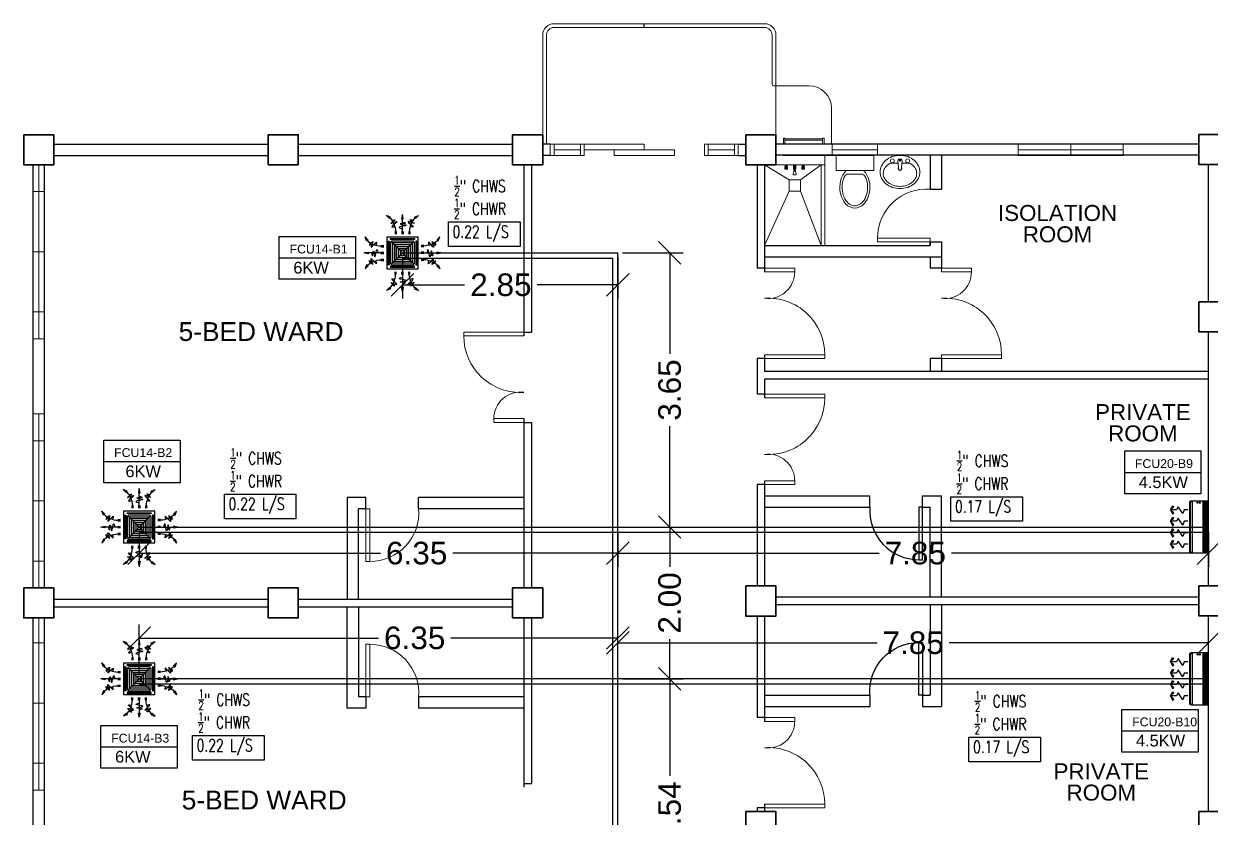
# Model space of a CAD drawing. Header units: millimetres. Extents: x 5 to 430, y 3 to 339.
# Drawn here: x 242.53 to 258.31, y 212.62 to 223.17 of the extents above; entities that cross this region are included whole.
import ezdxf

# ---------------------------------------------------------------- set-up
doc = ezdxf.new("R2010")
doc.units = ezdxf.units.MM
doc.header["$MEASUREMENT"] = 0
for name, color, linetype in [('AIR', 7, 'Continuous'), ('fcu line', 7, 'Continuous'), ('fcu return', 7, 'Continuous'), ('label', 7, 'Continuous'), ('Legends', 7, 'Continuous'), ('pipe label', 7, 'Continuous')]:
    doc.layers.add(name, color=color, linetype=linetype)
doc.styles.add('Arch-Dim', font='simplex.shx', dxfattribs={"width": 0.75})
doc.styles.get("Standard").update_dxf_attribs({"font": 'arial.ttf'})
doc.styles.add('SWISSLT175', font='swissl.ttf', dxfattribs={"height": 0.175})
doc.dimstyles.new('Copy of dimension', dxfattribs={"dimtxt": 0.3, "dimasz": 0.3, "dimexe": 0.18, "dimexo": 0.0625, "dimgap": 0.09, "dimtad": 0, "dimzin": 0, "dimdsep": 46, "dimtxsty": 'Standard', "dimblk": 'OBLIQUE', "dimcen": 0.09, "dimclrd": 256, "dimclre": 256, "dimclrt": 256, "dimadec": 0, "dimazin": 0, "dimtfac": 1, "dimtofl": 0, "dimtmove": 0, "dimatfit": 3, "dimldrblk": 'OBLIQUE', "dimfxl": 1, "dimtolj": 1, "dimtzin": 0, "dimarcsym": 0})

# ---------------------------------------------------------------- blocks, each defined once
blk = doc.blocks.new('dr 700')
at = {"color": 8, "ltscale": 0.03}
blk.add_lwpolyline([(0, 0), (0.05, 0), (0.05, 0.7), (0, 0.7)], close=True, dxfattribs=at)
blk.add_arc((0.05, 0.048), 0.652, 355.7578, 90, dxfattribs=at)
blk = doc.blocks.new('FCU-13000P (CASSETTE SPLIT)')
at = {"layer": 'AIR', "ltscale": 3}
for p, q in [((0, 0.523), (0, 1)), ((-0.193, 0.558), (-0.193, 0.487)), ((-0.162, 0.558), (-0.162, 0.487)), ((-0.016, 0.558), (-0.016, 0.487)), ((0.016, 0.558), (0.016, 0.487)), ((0.162, 0.558), (0.162, 0.487)), ((0.193, 0.558), (0.193, 0.487)), ((-0.523, 0), (-1, 0)), ((-0.558, 0.193), (-0.487, 0.193)), ((-0.558, 0.162), (-0.487, 0.162)), ((-0.558, 0.016), (-0.487, 0.016)), ((0.558, 0.193), (0.487, 0.193)), ((0.558, 0.162), (0.487, 0.162)), ((0.558, 0.016), (0.487, 0.016)), ((0.523, 0), (1, 0)), ((-0.558, -0.016), (-0.487, -0.016)), ((-0.558, -0.162), (-0.487, -0.162)), ((-0.558, -0.193), (-0.487, -0.193)), ((0.558, -0.016), (0.487, -0.016)), ((0.558, -0.162), (0.487, -0.162)), ((0.558, -0.193), (0.487, -0.193)), ((-0.193, -0.558), (-0.193, -0.487)), ((-0.162, -0.558), (-0.162, -0.487)), ((-0.016, -0.558), (-0.016, -0.487)), ((0, -0.523), (0, -1)), ((0.016, -0.558), (0.016, -0.487)), ((0.162, -0.558), (0.162, -0.487)), ((0.193, -0.558), (0.193, -0.487))]:
    blk.add_line(p, q, dxfattribs=at)
at = {"layer": 'AIR'}
for p, q in [((0.295, -0.295), (-0.295, 0.295)), ((0.295, 0.295), (-0.295, -0.295))]:
    blk.add_line(p, q, dxfattribs=at)
at = {"layer": 'AIR', "ltscale": 3}
for points in [[(-0.335, 0.895), (-0.311, 0.932), (-0.416, 0.973)], [(-0.022, 0.89), (0.022, 0.89), (0, 1)], [(0.335, 0.895), (0.311, 0.932), (0.416, 0.973)], [(-0.895, 0.335), (-0.932, 0.311), (-0.973, 0.416)], [(0.895, 0.335), (0.932, 0.311), (0.973, 0.416)], [(-0.89, 0.022), (-0.89, -0.022), (-1, 0)], [(0.89, 0.022), (0.89, -0.022), (1, 0)], [(-0.895, -0.335), (-0.932, -0.311), (-0.973, -0.416)], [(0.895, -0.335), (0.932, -0.311), (0.973, -0.416)], [(-0.335, -0.895), (-0.311, -0.932), (-0.416, -0.973)], [(-0.022, -0.89), (0.022, -0.89), (0, -1)], [(0.335, -0.895), (0.311, -0.932), (0.416, -0.973)]]:
    blk.add_lwpolyline(points, close=True, dxfattribs=at)
at = {"layer": 'AIR'}
for points in [[(-0.323, 0.914, -0.171809), (-0.178, 0.558), (-0.178, 0.522)], [(0.323, 0.914, 0.171809), (0.178, 0.558), (0.178, 0.522)], [(-0.914, 0.323, 0.171809), (-0.558, 0.178), (-0.522, 0.178)], [(0.914, 0.323, -0.171809), (0.558, 0.178), (0.522, 0.178)], [(-0.914, -0.323, -0.171809), (-0.558, -0.178), (-0.522, -0.178)], [(0.914, -0.323, 0.171809), (0.558, -0.178), (0.522, -0.178)], [(-0.323, -0.914, 0.171809), (-0.178, -0.558), (-0.178, -0.522)], [(0.323, -0.914, -0.171809), (0.178, -0.558), (0.178, -0.522)]]:
    blk.add_lwpolyline(points, format="xyb", dxfattribs=at)
for points in [[(-0.41, -0.41), (0.41, -0.41), (0.41, 0.41), (-0.41, 0.41)], [(-0.373, 0.31), (-0.348, 0.31), (-0.348, -0.31), (-0.373, -0.31)], [(-0.31, 0.372), (0.31, 0.372), (0.31, 0.348), (-0.31, 0.348)], [(0.372, 0.31), (0.348, 0.31), (0.348, -0.31), (0.372, -0.31)], [(-0.26, -0.26), (0.26, -0.26), (0.26, 0.26), (-0.26, 0.26)], [(-0.21, -0.21), (0.21, -0.21), (0.21, 0.21), (-0.21, 0.21)], [(-0.16, -0.16), (0.16, -0.16), (0.16, 0.16), (-0.16, 0.16)], [(-0.11, -0.11), (0.11, -0.11), (0.11, 0.11), (-0.11, 0.11)], [(-0.06, -0.06), (0.06, -0.06), (0.06, 0.06), (-0.06, 0.06)], [(-0.31, -0.373), (0.31, -0.373), (0.31, -0.348), (-0.31, -0.348)]]:
    blk.add_lwpolyline(points, close=True, dxfattribs=at)
blk.add_lwpolyline([(-0.26, -0.31), (0.26, -0.31, 0.414214), (0.31, -0.26), (0.31, 0.26, 0.414214), (0.26, 0.31), (-0.26, 0.31, 0.414214), (-0.31, 0.26), (-0.31, -0.26, 0.414214)], format="xyb", close=True, dxfattribs=at)
at = {"layer": 'AIR', "ltscale": 3}
for points in [[(-0.268, 0.84), (-0.231, 0.852), (-0.134, 0.882), (-0.422, 0.704), (0.005, 0.903), (-0.358, 0.645), (-0.239, 0.678), (-0.199, 0.69)], [(0.268, 0.84), (0.231, 0.852), (0.134, 0.882), (0.422, 0.704), (-0.005, 0.903), (0.358, 0.645), (0.239, 0.678), (0.199, 0.69)], [(-0.84, 0.268), (-0.852, 0.231), (-0.882, 0.134), (-0.704, 0.422), (-0.903, -0.005), (-0.645, 0.358), (-0.678, 0.239), (-0.69, 0.199)], [(0.84, 0.268), (0.852, 0.231), (0.882, 0.134), (0.704, 0.422), (0.903, -0.005), (0.645, 0.358), (0.678, 0.239), (0.69, 0.199)], [(-0.84, -0.268), (-0.852, -0.231), (-0.882, -0.134), (-0.704, -0.422), (-0.903, 0.005), (-0.645, -0.358), (-0.678, -0.239), (-0.69, -0.199)], [(0.84, -0.268), (0.852, -0.231), (0.882, -0.134), (0.704, -0.422), (0.903, 0.005), (0.645, -0.358), (0.678, -0.239), (0.69, -0.199)], [(-0.268, -0.84), (-0.231, -0.852), (-0.134, -0.882), (-0.422, -0.704), (0.005, -0.903), (-0.358, -0.645), (-0.239, -0.678), (-0.199, -0.69)], [(0.268, -0.84), (0.231, -0.852), (0.134, -0.882), (0.422, -0.704), (-0.005, -0.903), (0.358, -0.645), (0.239, -0.678), (0.199, -0.69)]]:
    blk.add_open_spline(points, degree=3, knots=[0.0032834, 0.0032834, 0.0032834, 0.0032834, 0.0712567, 0.1924075, 0.3347111, 0.5062145, 0.5813292, 0.5813292, 0.5813292, 0.5813292], dxfattribs=at)
for points in [[(0, 0.8), (0.077, 0.776), (-0.058, 0.755), (0.098, 0.718), (-0.087, 0.663), (0, 0.631)], [(-0.8, 0), (-0.776, -0.077), (-0.755, 0.058), (-0.718, -0.098), (-0.663, 0.087), (-0.631, 0)], [(0.8, 0), (0.776, -0.077), (0.755, 0.058), (0.718, -0.098), (0.663, 0.087), (0.631, 0)], [(0, -0.8), (0.077, -0.776), (-0.058, -0.755), (0.098, -0.718), (-0.087, -0.663), (0, -0.631)]]:
    blk.add_spline(points, degree=3, dxfattribs=at)
for points in [[(-0.416, 0.973), (-0.335, 0.895), (-0.311, 0.932)], [(0, 1), (-0.022, 0.89), (0.022, 0.89)], [(0.416, 0.973), (0.335, 0.895), (0.311, 0.932)], [(-0.973, 0.416), (-0.895, 0.335), (-0.932, 0.311)], [(0.973, 0.416), (0.895, 0.335), (0.932, 0.311)], [(-1, 0), (-0.89, 0.022), (-0.89, -0.022)], [(1, 0), (0.89, 0.022), (0.89, -0.022)], [(-0.973, -0.416), (-0.895, -0.335), (-0.932, -0.311)], [(0.973, -0.416), (0.895, -0.335), (0.932, -0.311)], [(-0.416, -0.973), (-0.335, -0.895), (-0.311, -0.932)], [(0, -1), (-0.022, -0.89), (0.022, -0.89)], [(0.416, -0.973), (0.335, -0.895), (0.311, -0.932)]]:
    blk.add_solid(points, dxfattribs=at)
blk = doc.blocks.new('CARRIER-S30-32 (FCD)')
at = {"layer": 'AIR'}
for p, q in [((0.825, -0.05), (-0.825, -0.05)), ((0.825, -0.075), (-0.825, -0.075)), ((0.825, -0.1), (-0.825, -0.1)), ((0.825, -0.125), (-0.825, -0.125)), ((0.825, -0.15), (-0.825, -0.15)), ((-0.6, -0.025), (-0.6, -0.175)), ((-0.4, -0.025), (-0.4, -0.175)), ((-0.2, -0.025), (-0.2, -0.175)), ((0, -0.025), (0, -0.175)), ((0.2, -0.025), (0.2, -0.175)), ((0.4, -0.025), (0.4, -0.175)), ((0.6, -0.025), (0.6, -0.175))]:
    blk.add_line(p, q, dxfattribs=at)
for points in [[(-0.8, -0.62), (0.8, -0.62, 0.414214), (0.85, -0.57), (0.85, 0), (-0.85, 0), (-0.85, -0.57, 0.414214)], [(-0.8, -0.595), (0.8, -0.595, 0.414214), (0.825, -0.57), (0.825, -0.525), (-0.825, -0.525), (-0.825, -0.57, 0.414214)]]:
    blk.add_lwpolyline(points, format="xyb", close=True, dxfattribs=at)
for points in [[(-0.825, -0.025), (0.825, -0.025), (0.825, -0.175), (-0.825, -0.175)], [(-0.664, -1.134), (-0.562, -1.239), (-0.697, -1.177)], [(-0.461, -1.134), (-0.562, -1.239), (-0.428, -1.177)], [(-0.289, -1.134), (-0.188, -1.239), (-0.322, -1.177)], [(-0.086, -1.134), (-0.188, -1.239), (-0.053, -1.177)], [(0.086, -1.134), (0.187, -1.239), (0.053, -1.177)], [(0.289, -1.134), (0.187, -1.239), (0.322, -1.177)], [(0.461, -1.134), (0.562, -1.239), (0.428, -1.177)], [(0.664, -1.134), (0.562, -1.239), (0.697, -1.177)]]:
    blk.add_lwpolyline(points, close=True, dxfattribs=at)
for points in [[(-0.562, -0.678), (-0.562, -0.794), (-0.44, -0.843), (-0.667, -0.996), (-0.562, -1.044), (-0.562, -1.239)], [(-0.188, -0.678), (-0.188, -0.794), (-0.065, -0.843), (-0.292, -0.996), (-0.188, -1.044), (-0.188, -1.239)], [(0.187, -0.678), (0.187, -0.794), (0.31, -0.843), (0.083, -0.996), (0.187, -1.044), (0.187, -1.239)], [(0.562, -0.678), (0.562, -0.794), (0.685, -0.843), (0.458, -0.996), (0.562, -1.044), (0.562, -1.239)]]:
    blk.add_lwpolyline(points, dxfattribs=at)
for centre in [(-0.8, -0.285), (-0.8, -0.36)]:
    blk.add_circle(centre, 0.0187, dxfattribs=at)
blk = doc.blocks.new('_Oblique')
at = {"color": 0, "linetype": 'ByBlock', "lineweight": -2}
blk.add_line((-0.5, -0.5), (0.5, 0.5), dxfattribs=at)
blk = doc.blocks.new('*D422')
at = {"layer": 'Defpoints', "color": 0, "transparency": 16777216}
for p in [(250.431, 214.459), (251.119, 214.459), (250.431, 210.919)]:
    blk.add_point(p, dxfattribs=at)
at = {"layer": 'Legends', "lineweight": -2, "transparency": 16777216}
for p, q in [((250.493, 214.459), (251.299, 214.459)), ((251.119, 214.459), (251.119, 213.168)), ((251.119, 210.919), (251.119, 212.21)), ((250.493, 210.919), (251.299, 210.919))]:
    blk.add_line(p, q, dxfattribs=at)
at = {"layer": 'Legends', "lineweight": -2, "transparency": 16777216, "xscale": 0.3, "yscale": 0.3, "zscale": 0.3}
for p, rotation in [((251.119, 214.459), 90), ((251.119, 210.919), 270)]:
    blk.add_blockref('_Oblique', p, dxfattribs=dict(at, rotation=rotation))
at = {"layer": 'Legends', "transparency": 16777216, "insert": (251.119, 212.689), "char_height": 0.3, "attachment_point": 5, "rotation": 90}
blk.add_mtext('\\A1;3.54', dxfattribs=at)
blk = doc.blocks.new('*D423')
at = {"layer": 'Defpoints', "color": 0, "transparency": 16777216}
for p in [(244.066, 215.002), (244.066, 214.459), (250.431, 214.459)]:
    blk.add_point(p, dxfattribs=at)
at = {"layer": 'Legends', "lineweight": -2, "transparency": 16777216}
for p, q in [((244.066, 214.522), (244.066, 215.182)), ((250.431, 214.522), (250.431, 215.182)), ((244.066, 215.002), (247.247, 215.002)), ((250.431, 215.002), (248.211, 215.002))]:
    blk.add_line(p, q, dxfattribs=at)
at = {"layer": 'Legends', "lineweight": -2, "transparency": 16777216, "xscale": 0.3, "yscale": 0.3, "zscale": 0.3, "rotation": 180}
blk.add_blockref('_Oblique', (244.066, 215.002), dxfattribs=at)
at = {"layer": 'Legends', "lineweight": -2, "transparency": 16777216, "xscale": 0.3, "yscale": 0.3, "zscale": 0.3}
blk.add_blockref('_Oblique', (250.431, 215.002), dxfattribs=at)
at = {"layer": 'Legends', "transparency": 16777216, "insert": (247.729, 215.002), "char_height": 0.3, "attachment_point": 5}
blk.add_mtext('\\A1;6.35', dxfattribs=at)
blk = doc.blocks.new('*D424')
at = {"layer": 'Defpoints', "color": 0, "transparency": 16777216}
for p in [(250.431, 216.477), (251.119, 216.477), (250.431, 214.459)]:
    blk.add_point(p, dxfattribs=at)
at = {"layer": 'Legends', "lineweight": -2, "transparency": 16777216}
for p, q in [((250.493, 216.477), (251.299, 216.477)), ((251.119, 216.477), (251.119, 215.95)), ((251.119, 214.459), (251.119, 214.986)), ((250.493, 214.459), (251.299, 214.459))]:
    blk.add_line(p, q, dxfattribs=at)
at = {"layer": 'Legends', "lineweight": -2, "transparency": 16777216, "xscale": 0.3, "yscale": 0.3, "zscale": 0.3}
for p, rotation in [((251.119, 216.477), 90), ((251.119, 214.459), 270)]:
    blk.add_blockref('_Oblique', p, dxfattribs=dict(at, rotation=rotation))
at = {"layer": 'Legends', "transparency": 16777216, "insert": (251.119, 215.468), "char_height": 0.3, "attachment_point": 5, "rotation": 90}
blk.add_mtext('\\A1;2.00', dxfattribs=at)
blk = doc.blocks.new('*D425')
at = {"layer": 'Defpoints', "color": 0, "transparency": 16777216}
for p in [(250.431, 220.121), (251.119, 220.121), (250.431, 216.477)]:
    blk.add_point(p, dxfattribs=at)
at = {"layer": 'Legends', "lineweight": -2, "transparency": 16777216}
for p, q in [((250.493, 220.121), (251.299, 220.121)), ((251.119, 220.121), (251.119, 218.78)), ((251.119, 216.477), (251.119, 217.818)), ((250.493, 216.477), (251.299, 216.477))]:
    blk.add_line(p, q, dxfattribs=at)
at = {"layer": 'Legends', "lineweight": -2, "transparency": 16777216, "xscale": 0.3, "yscale": 0.3, "zscale": 0.3}
for p, rotation in [((251.119, 220.121), 90), ((251.119, 216.477), 270)]:
    blk.add_blockref('_Oblique', p, dxfattribs=dict(at, rotation=rotation))
at = {"layer": 'Legends', "transparency": 16777216, "insert": (251.119, 218.299), "char_height": 0.3, "attachment_point": 5, "rotation": 90}
blk.add_mtext('\\A1;3.65', dxfattribs=at)
blk = doc.blocks.new('*D426')
at = {"layer": 'Defpoints', "color": 0, "transparency": 16777216}
for p in [(250.431, 216.477), (258.281, 216.477), (258.281, 216.129)]:
    blk.add_point(p, dxfattribs=at)
at = {"layer": 'Legends', "lineweight": -2, "transparency": 16777216}
for p, q in [((250.431, 216.414), (250.431, 215.949)), ((258.281, 216.414), (258.281, 215.949)), ((250.431, 216.129), (253.905, 216.129)), ((258.281, 216.129), (254.864, 216.129))]:
    blk.add_line(p, q, dxfattribs=at)
at = {"layer": 'Legends', "lineweight": -2, "transparency": 16777216, "xscale": 0.3, "yscale": 0.3, "zscale": 0.3, "rotation": 180}
blk.add_blockref('_Oblique', (250.431, 216.129), dxfattribs=at)
at = {"layer": 'Legends', "lineweight": -2, "transparency": 16777216, "xscale": 0.3, "yscale": 0.3, "zscale": 0.3}
blk.add_blockref('_Oblique', (258.281, 216.129), dxfattribs=at)
at = {"layer": 'Legends', "transparency": 16777216, "insert": (254.384, 216.129), "char_height": 0.3, "attachment_point": 5}
blk.add_mtext('\\A1;7.85', dxfattribs=at)
blk = doc.blocks.new('*D353')
at = {"layer": 'Defpoints', "color": 0, "transparency": 16777216}
for p in [(244.066, 216.477), (250.431, 216.477), (244.066, 216.129)]:
    blk.add_point(p, dxfattribs=at)
at = {"layer": 'Legends', "lineweight": -2, "transparency": 16777216}
for p, q in [((244.066, 216.414), (244.066, 215.949)), ((250.431, 216.414), (250.431, 215.949)), ((244.066, 216.129), (247.273, 216.129)), ((250.431, 216.129), (248.236, 216.129))]:
    blk.add_line(p, q, dxfattribs=at)
at = {"layer": 'Legends', "lineweight": -2, "transparency": 16777216, "xscale": 0.3, "yscale": 0.3, "zscale": 0.3, "rotation": 180}
blk.add_blockref('_Oblique', (244.066, 216.129), dxfattribs=at)
at = {"layer": 'Legends', "lineweight": -2, "transparency": 16777216, "xscale": 0.3, "yscale": 0.3, "zscale": 0.3}
blk.add_blockref('_Oblique', (250.431, 216.129), dxfattribs=at)
at = {"layer": 'Legends', "transparency": 16777216, "insert": (247.755, 216.129), "char_height": 0.3, "attachment_point": 5}
blk.add_mtext('\\A1;6.35', dxfattribs=at)
blk = doc.blocks.new('*D354')
at = {"layer": 'Defpoints', "color": 0, "transparency": 16777216}
for p in [(247.566, 220.121), (250.431, 220.121), (247.566, 219.696)]:
    blk.add_point(p, dxfattribs=at)
at = {"layer": 'Legends', "lineweight": -2, "transparency": 16777216}
for p, q in [((247.566, 220.059), (247.566, 219.516)), ((250.431, 220.059), (250.431, 219.516)), ((247.566, 219.696), (248.391, 219.696)), ((250.431, 219.696), (249.358, 219.696))]:
    blk.add_line(p, q, dxfattribs=at)
at = {"layer": 'Legends', "lineweight": -2, "transparency": 16777216, "xscale": 0.3, "yscale": 0.3, "zscale": 0.3, "rotation": 180}
blk.add_blockref('_Oblique', (247.566, 219.696), dxfattribs=at)
at = {"layer": 'Legends', "lineweight": -2, "transparency": 16777216, "xscale": 0.3, "yscale": 0.3, "zscale": 0.3}
blk.add_blockref('_Oblique', (250.431, 219.696), dxfattribs=at)
at = {"layer": 'Legends', "transparency": 16777216, "insert": (248.875, 219.696), "char_height": 0.3, "attachment_point": 5}
blk.add_mtext('\\A1;2.85', dxfattribs=at)
blk = doc.blocks.new('*D427')
at = {"layer": 'Defpoints', "color": 0, "transparency": 16777216}
for p in [(258.281, 214.937), (250.431, 214.459), (258.281, 214.459)]:
    blk.add_point(p, dxfattribs=at)
at = {"layer": 'fcu line', "lineweight": -2, "transparency": 16777216}
for p, q in [((250.431, 214.522), (250.431, 215.117)), ((258.281, 214.522), (258.281, 215.117)), ((250.431, 214.937), (253.876, 214.937)), ((258.281, 214.937), (254.835, 214.937))]:
    blk.add_line(p, q, dxfattribs=at)
at = {"layer": 'fcu line', "lineweight": -2, "transparency": 16777216, "xscale": 0.3, "yscale": 0.3, "zscale": 0.3, "rotation": 180}
blk.add_blockref('_Oblique', (250.431, 214.937), dxfattribs=at)
at = {"layer": 'fcu line', "lineweight": -2, "transparency": 16777216, "xscale": 0.3, "yscale": 0.3, "zscale": 0.3}
blk.add_blockref('_Oblique', (258.281, 214.937), dxfattribs=at)
at = {"layer": 'fcu line', "transparency": 16777216, "insert": (254.356, 214.937), "char_height": 0.3, "attachment_point": 5}
blk.add_mtext('\\A1;7.85', dxfattribs=at)

msp = doc.modelspace()

# ---------------------------------------------------------------- linework, layer by layer
at = {"color": 8, "lineweight": 9}
for p, q in [((252.971, 222.343), (252.501, 222.343)), ((253.271, 221.568), (253.271, 222.043)), ((252.651, 221.648), (252.631, 221.648)), ((252.631, 221.648), (252.631, 221.568)), ((252.651, 221.568), (252.651, 221.648)), ((253.151, 221.568), (253.151, 221.648)), ((253.151, 221.648), (253.171, 221.648)), ((253.171, 221.648), (253.171, 221.568)), ((252.531, 221.568), (253.331, 221.568)), ((252.901, 221.638), (252.651, 221.638)), ((252.901, 221.618), (252.651, 221.618)), ((252.901, 221.638), (253.151, 221.638)), ((252.901, 221.618), (253.151, 221.618)), ((253.281, 221.418), (253.281, 221.568)), ((253.881, 221.568), (253.281, 221.568)), ((253.881, 221.493), (253.281, 221.493)), ((253.881, 221.418), (253.881, 221.568)), ((255.75, 221.568), (255.75, 221.418)), ((257.15, 221.493), (255.75, 221.493)), ((256.45, 221.568), (256.45, 221.418)), ((257.15, 221.418), (257.15, 221.568)), ((252.625, 221.418), (253.225, 221.418)), ((253.225, 221.418), (253.825, 221.418)), ((253.331, 221.418), (253.331, 221.218)), ((253.831, 221.418), (253.331, 221.418)), ((253.831, 221.218), (253.831, 221.418)), ((254.166, 221.22), (254.153, 221.342)), ((254.195, 221.22), (254.209, 221.342)), ((242.656, 218.98), (242.656, 221.293)), ((242.731, 221.293), (242.731, 218.98)), ((252.531, 221.293), (253.181, 221.293)), ((252.65, 221.293), (252.684, 221.293)), ((252.65, 221.292), (252.65, 221.293)), ((252.65, 221.292), (252.684, 221.292)), ((252.65, 221.292), (252.654, 221.285)), ((252.651, 221.26), (252.653, 221.264)), ((252.651, 221.238), (252.651, 221.26)), ((252.651, 221.238), (252.684, 221.238)), ((252.654, 221.236), (252.651, 221.238)), ((252.653, 221.271), (252.654, 221.274)), ((252.653, 221.271), (252.681, 221.271)), ((252.653, 221.265), (252.653, 221.271)), ((252.654, 221.285), (252.681, 221.285)), ((252.654, 221.274), (252.681, 221.274)), ((252.654, 221.26), (252.661, 221.26)), ((252.654, 221.246), (252.654, 221.259)), ((252.654, 221.236), (252.68, 221.236)), ((252.654, 221.234), (252.654, 221.236)), ((252.654, 221.234), (252.68, 221.234)), ((252.656, 221.285), (252.656, 221.274)), ((252.661, 221.246), (252.661, 221.259)), ((252.681, 221.26), (252.673, 221.26)), ((252.673, 221.246), (252.673, 221.259)), ((252.679, 221.285), (252.679, 221.274)), ((252.68, 221.246), (252.68, 221.259)), ((252.68, 221.236), (252.684, 221.238)), ((252.68, 221.234), (252.68, 221.236)), ((252.684, 221.292), (252.681, 221.285)), ((252.681, 221.271), (252.681, 221.274)), ((252.681, 221.265), (252.681, 221.271)), ((252.684, 221.26), (252.682, 221.264)), ((252.684, 221.292), (252.684, 221.293)), ((252.684, 221.238), (252.684, 221.26)), ((252.764, 221.287), (252.752, 221.293)), ((252.752, 221.293), (252.81, 221.293)), ((252.769, 221.208), (252.76, 221.166)), ((252.798, 221.287), (252.764, 221.287)), ((252.764, 221.278), (252.764, 221.287)), ((252.764, 221.287), (252.798, 221.287)), ((252.798, 221.278), (252.764, 221.278)), ((252.764, 221.26), (252.766, 221.264)), ((252.764, 221.238), (252.764, 221.26)), ((252.764, 221.238), (252.773, 221.238)), ((252.768, 221.236), (252.764, 221.238)), ((252.767, 221.271), (252.768, 221.274)), ((252.767, 221.271), (252.773, 221.271)), ((252.767, 221.265), (252.767, 221.271)), ((252.768, 221.274), (252.773, 221.274)), ((252.768, 221.26), (252.773, 221.26)), ((252.768, 221.246), (252.768, 221.259)), ((252.768, 221.236), (252.773, 221.236)), ((252.768, 221.234), (252.768, 221.236)), ((252.768, 221.234), (252.773, 221.234)), ((252.769, 221.215), (252.769, 221.208)), ((252.793, 221.215), (252.769, 221.215)), ((252.769, 221.208), (252.793, 221.208)), ((252.769, 221.208), (252.793, 221.208)), ((252.77, 221.278), (252.77, 221.274)), ((252.773, 221.215), (252.773, 221.278)), ((252.773, 221.278), (252.789, 221.278)), ((252.789, 221.278), (252.789, 221.215)), ((252.789, 221.274), (252.794, 221.274)), ((252.789, 221.271), (252.795, 221.271)), ((252.794, 221.26), (252.789, 221.26)), ((252.789, 221.238), (252.798, 221.238)), ((252.789, 221.236), (252.794, 221.236)), ((252.789, 221.234), (252.794, 221.234)), ((252.792, 221.278), (252.792, 221.274)), ((252.793, 221.208), (252.793, 221.215)), ((252.793, 221.208), (252.802, 221.166)), ((252.795, 221.271), (252.794, 221.274)), ((252.794, 221.246), (252.794, 221.259)), ((252.794, 221.236), (252.798, 221.238)), ((252.794, 221.234), (252.794, 221.236)), ((252.795, 221.265), (252.795, 221.271)), ((252.798, 221.26), (252.795, 221.264)), ((252.81, 221.293), (252.798, 221.287)), ((252.798, 221.287), (252.798, 221.278)), ((252.798, 221.238), (252.798, 221.26)), ((252.878, 221.292), (252.878, 221.293)), ((252.878, 221.293), (252.912, 221.293)), ((252.878, 221.292), (252.881, 221.285)), ((252.878, 221.292), (252.912, 221.292)), ((252.878, 221.26), (252.88, 221.264)), ((252.878, 221.238), (252.878, 221.26)), ((252.882, 221.236), (252.878, 221.238)), ((252.878, 221.238), (252.911, 221.238)), ((252.881, 221.285), (252.908, 221.285)), ((252.881, 221.274), (252.908, 221.274)), ((252.881, 221.271), (252.881, 221.274)), ((252.881, 221.265), (252.881, 221.271)), ((252.881, 221.271), (252.909, 221.271)), ((252.881, 221.26), (252.889, 221.26)), ((252.881, 221.246), (252.881, 221.259)), ((252.882, 221.234), (252.882, 221.236)), ((252.882, 221.236), (252.908, 221.236)), ((252.882, 221.234), (252.908, 221.234)), ((252.883, 221.285), (252.883, 221.274)), ((252.889, 221.246), (252.889, 221.259)), ((252.908, 221.26), (252.9, 221.26)), ((252.901, 221.246), (252.901, 221.259)), ((252.906, 221.285), (252.906, 221.274)), ((252.912, 221.292), (252.908, 221.285)), ((252.909, 221.271), (252.908, 221.274)), ((252.908, 221.246), (252.908, 221.259)), ((252.908, 221.236), (252.911, 221.238)), ((252.908, 221.234), (252.908, 221.236)), ((252.909, 221.265), (252.909, 221.271)), ((252.911, 221.26), (252.909, 221.264)), ((252.911, 221.238), (252.911, 221.26)), ((252.912, 221.292), (252.912, 221.293)), ((253.331, 221.218), (253.831, 221.218)), ((253.49, 221.168), (253.671, 221.168)), ((254.157, 221.316), (254.054, 221.316)), ((252.8, 221.161), (252.762, 221.161)), ((242.656, 220.137), (242.656, 220.937)), ((242.656, 220.937), (242.806, 220.937)), ((242.806, 220.937), (242.806, 219.337)), ((242.656, 220.137), (242.806, 220.137)), ((242.806, 219.337), (242.656, 219.337)), ((242.656, 218.48), (242.656, 218.98)), ((242.656, 218.98), (242.806, 218.98)), ((258.281, 218.544), (258.281, 219.071)), ((242.656, 218.48), (242.656, 217.98)), ((242.656, 217.98), (242.806, 217.98)), ((242.656, 215.668), (242.656, 217.98)), ((242.731, 217.98), (242.731, 215.668)), ((242.656, 216.824), (242.656, 217.624)), ((242.656, 217.624), (242.806, 217.624)), ((242.806, 217.624), (242.806, 216.024)), ((242.656, 216.824), (242.806, 216.824)), ((242.806, 216.024), (242.656, 216.024)), ((242.656, 215.668), (242.806, 215.668)), ((246.981, 215.518), (248.931, 215.518)), ((247.731, 215.518), (248.231, 215.518)), ((253.831, 215.543), (253.331, 215.543)), ((246.981, 215.418), (248.931, 215.418)), ((247.731, 215.418), (248.231, 215.418)), ((253.831, 215.443), (253.331, 215.443)), ((242.656, 212.98), (242.656, 215.268)), ((242.731, 215.268), (242.731, 212.98)), ((242.656, 214.137), (242.656, 214.937)), ((242.656, 214.937), (242.806, 214.937)), ((242.806, 214.937), (242.806, 213.337)), ((242.656, 214.137), (242.806, 214.137)), ((242.806, 213.337), (242.656, 213.337)), ((242.656, 212.98), (242.806, 212.98)), ((258.281, 212.844), (258.281, 212.696))]:
    msp.add_line(p, q, dxfattribs=at)
at = {"color": 8, "lineweight": 25}
for p, q in [((242.931, 221.568), (245.781, 221.568)), ((246.181, 221.568), (249.031, 221.568)), ((249.531, 221.568), (249.431, 221.568)), ((252.031, 221.568), (252.131, 221.568)), ((258.156, 221.569), (252.531, 221.568)), ((242.931, 221.418), (245.781, 221.418)), ((246.181, 221.418), (249.031, 221.418)), ((249.531, 221.418), (249.431, 221.418)), ((252.031, 221.418), (252.131, 221.418)), ((258.156, 221.419), (252.531, 221.419)), ((242.656, 215.668), (242.656, 221.293)), ((242.806, 215.668), (242.806, 221.293)), ((249.181, 221.293), (249.181, 219.018)), ((249.281, 221.293), (249.281, 219.068)), ((252.281, 221.293), (252.281, 219.918)), ((252.381, 221.293), (252.381, 219.868)), ((258.281, 219.471), (258.281, 221.295)), ((252.381, 219.918), (252.281, 219.918)), ((249.181, 219.068), (249.281, 219.068)), ((258.281, 215.696), (258.281, 219.071)), ((252.281, 218.718), (252.281, 218.494)), ((252.381, 218.718), (252.281, 218.718)), ((252.381, 218.768), (252.381, 218.544)), ((252.281, 218.494), (252.281, 218.243)), ((258.281, 218.544), (252.381, 218.544)), ((258.281, 218.444), (252.381, 218.444)), ((252.381, 218.444), (252.381, 218.193)), ((258.281, 215.696), (258.281, 218.444)), ((252.381, 218.243), (252.281, 218.243)), ((249.181, 217.918), (249.181, 215.668)), ((249.181, 217.868), (249.281, 217.868)), ((249.281, 217.868), (249.281, 215.668)), ((252.381, 217.093), (252.381, 215.694)), ((252.281, 217.043), (252.281, 215.694)), ((252.381, 217.043), (252.281, 217.043)), ((246.831, 216.868), (246.831, 215.518)), ((242.931, 215.518), (245.781, 215.518)), ((246.181, 215.518), (249.031, 215.518)), ((258.156, 215.544), (252.531, 215.544)), ((242.931, 215.418), (245.781, 215.418)), ((246.181, 215.418), (249.031, 215.418)), ((246.831, 214.068), (246.831, 215.418)), ((258.156, 215.444), (252.531, 215.444)), ((242.656, 209.668), (242.656, 215.268)), ((242.806, 209.668), (242.806, 215.268)), ((249.181, 215.268), (249.181, 213.018)), ((249.281, 215.268), (249.281, 213.068)), ((252.281, 215.294), (252.281, 213.943)), ((252.381, 215.294), (252.381, 213.893)), ((258.281, 212.696), (258.281, 215.296)), ((258.281, 212.844), (258.281, 215.296)), ((247.781, 214.218), (247.781, 214.068)), ((252.381, 213.943), (252.281, 213.943)), ((249.181, 213.068), (249.281, 213.068)), ((252.281, 212.743), (252.281, 212.694)), ((252.381, 212.743), (252.281, 212.743)), ((252.381, 212.793), (252.381, 212.694))]:
    msp.add_line(p, q, dxfattribs=at)
at = {"color": 8, "lineweight": 13}
for p, q in [((249.931, 221.568), (249.581, 221.568)), ((249.581, 221.493), (249.931, 221.493)), ((251.631, 221.568), (251.981, 221.568)), ((251.981, 221.493), (251.631, 221.493)), ((249.931, 221.418), (249.581, 221.418)), ((251.631, 221.418), (251.981, 221.418))]:
    msp.add_line(p, q, dxfattribs=at)
at = {"color": 8, "lineweight": 25, "ltscale": 0.3}
for p, q in [((254.581, 221.418), (254.581, 220.968)), ((254.731, 221.418), (254.731, 220.968)), ((254.581, 220.268), (254.581, 220.218)), ((254.731, 220.268), (254.731, 220.068)), ((252.381, 220.218), (254.581, 220.218)), ((252.381, 220.068), (254.731, 220.068)), ((247.081, 216.868), (246.831, 216.868)), ((247.081, 216.718), (247.081, 216.868)), ((249.181, 216.868), (247.781, 216.868)), ((247.781, 216.718), (247.781, 216.868)), ((252.381, 216.893), (253.781, 216.893)), ((253.781, 216.743), (253.781, 216.893)), ((254.481, 216.893), (254.731, 216.893)), ((254.481, 216.743), (254.481, 216.893)), ((254.731, 215.543), (254.731, 216.893)), ((247.081, 216.718), (246.981, 216.718)), ((246.981, 215.518), (246.981, 216.718)), ((249.181, 216.718), (247.781, 216.718)), ((252.381, 216.743), (253.781, 216.743)), ((254.481, 216.743), (254.581, 216.743)), ((254.581, 215.543), (254.581, 216.743)), ((246.981, 215.418), (246.981, 214.218)), ((254.581, 215.443), (254.581, 214.243)), ((254.731, 215.443), (254.731, 214.093)), ((252.381, 214.243), (253.781, 214.243)), ((253.781, 214.243), (253.781, 214.093)), ((254.481, 214.243), (254.581, 214.243)), ((254.481, 214.243), (254.481, 214.093)), ((247.081, 214.068), (246.831, 214.068)), ((247.081, 214.218), (246.981, 214.218)), ((247.081, 214.218), (247.081, 214.068)), ((249.181, 214.218), (247.781, 214.218)), ((249.181, 214.068), (247.781, 214.068)), ((252.381, 214.093), (253.781, 214.093)), ((254.481, 214.093), (254.731, 214.093))]:
    msp.add_line(p, q, dxfattribs=at)
at = {"color": 8, "lineweight": 9, "ltscale": 0.3}
for p, q in [((252.706, 221.093), (252.381, 221.293)), ((252.856, 221.093), (253.131, 221.293)), ((252.706, 220.943), (252.381, 220.218)), ((252.856, 220.943), (253.131, 220.218))]:
    msp.add_line(p, q, dxfattribs=at)
at = {"color": 8, "linetype": 'Continuous', "lineweight": 25}
for p, q in [((254.581, 220.968), (254.731, 220.968)), ((254.581, 220.218), (254.581, 220.268)), ((254.581, 220.268), (254.731, 220.268)), ((254.581, 220.068), (254.581, 219.918)), ((254.731, 220.068), (254.731, 219.918)), ((254.731, 219.918), (254.581, 219.918)), ((254.581, 218.718), (254.581, 218.543)), ((254.731, 218.718), (254.581, 218.718)), ((254.731, 218.718), (254.731, 218.543))]:
    msp.add_line(p, q, dxfattribs=at)
at = {"color": 8, "lineweight": 9, "transparency": 33554687}
for points in [[(249.431, 221.568), (249.431, 223.018, -0.414214), (249.581, 223.168), (252.381, 223.168, -0.414214), (252.531, 223.018), (252.531, 221.693), (252.531, 222.343)], [(249.481, 221.568), (249.481, 223.018, -0.414214), (249.581, 223.118), (252.381, 223.118, -0.414214), (252.481, 223.018), (252.481, 222.363)]]:
    msp.add_lwpolyline(points, format="xyb", dxfattribs=at)
at = {"color": 8, "lineweight": 35}
for points in [[(242.531, 221.693), (242.931, 221.693), (242.931, 221.293), (242.531, 221.293)], [(245.781, 221.693), (246.181, 221.693), (246.181, 221.293), (245.781, 221.293)], [(249.031, 221.693), (249.431, 221.693), (249.431, 221.293), (249.031, 221.293)], [(252.131, 221.693), (252.531, 221.693), (252.531, 221.293), (252.131, 221.293)], [(258.156, 221.695), (258.556, 221.695), (258.556, 221.295), (258.156, 221.295)], [(258.156, 219.471), (258.556, 219.471), (258.556, 219.071), (258.156, 219.071)], [(242.531, 215.668), (242.931, 215.668), (242.931, 215.268), (242.531, 215.268)], [(245.781, 215.668), (246.181, 215.668), (246.181, 215.268), (245.781, 215.268)], [(249.031, 215.668), (249.431, 215.668), (249.431, 215.268), (249.031, 215.268)], [(252.131, 215.694), (252.531, 215.694), (252.531, 215.294), (252.131, 215.294)], [(258.156, 215.696), (258.556, 215.696), (258.556, 215.296), (258.156, 215.296)], [(252.131, 212.694), (252.531, 212.694), (252.531, 212.294), (252.131, 212.294)], [(258.156, 212.696), (258.556, 212.696), (258.556, 212.296), (258.156, 212.296)]]:
    msp.add_lwpolyline(points, close=True, dxfattribs=at)
at = {"color": 8, "lineweight": 13}
for points in [[(249.581, 221.568), (249.581, 221.418), (249.531, 221.418), (249.531, 221.568)], [(249.981, 221.568), (249.981, 221.418), (249.931, 221.418), (249.931, 221.568)], [(249.981, 221.568), (250.781, 221.568), (250.781, 221.493), (249.981, 221.493)], [(250.381, 221.493), (251.181, 221.493), (251.181, 221.418), (250.381, 221.418)], [(251.581, 221.568), (251.581, 221.418), (251.631, 221.418), (251.631, 221.568)], [(251.981, 221.568), (251.981, 221.418), (252.031, 221.418), (252.031, 221.568)]]:
    msp.add_lwpolyline(points, close=True, dxfattribs=at)
at = {"color": 8, "lineweight": 9}
for points in [[(253.281, 221.568), (253.881, 221.568), (253.881, 221.419), (253.281, 221.419)], [(255.75, 221.568), (257.15, 221.568), (257.15, 221.418), (255.75, 221.418)], [(242.656, 221.293), (242.806, 221.293), (242.806, 218.98), (242.656, 218.98)], [(242.656, 217.98), (242.806, 217.98), (242.806, 215.668), (242.656, 215.668)], [(242.656, 215.268), (242.806, 215.268), (242.806, 212.98), (242.656, 212.98)]]:
    msp.add_lwpolyline(points, close=True, dxfattribs=at)
at = {"color": 8, "lineweight": 9, "ltscale": 0.3}
msp.add_lwpolyline([(253.131, 221.293), (253.131, 220.218), (253.181, 220.218), (253.181, 221.418), (253.181, 221.418)], dxfattribs=at)
at = {"color": 8, "lineweight": 9}
msp.add_lwpolyline([(253.916, 221.197, 0.11576), (253.935, 221.114, 0.104047), (253.994, 221.041, 0.090875), (254.077, 220.993, 0.083344), (254.181, 220.976, 0.083344), (254.284, 220.993, 0.090875), (254.368, 221.041, 0.104047), (254.427, 221.114, 0.11576), (254.446, 221.197, 0.11576), (254.427, 221.279, 0.104047), (254.368, 221.353, 0.090875), (254.284, 221.401, 0.083344), (254.181, 221.418, 0.083344), (254.077, 221.401, 0.090875), (253.994, 221.353, 0.104047), (253.935, 221.279, 0.11576)], format="xyb", close=True, dxfattribs=at)
msp.add_lwpolyline([(253.958, 221.176, 0.124838), (253.974, 221.113, 0.105788), (254.024, 221.056, 0.086697), (254.093, 221.019, 0.076776), (254.181, 221.006, 0.076776), (254.269, 221.019, 0.086697), (254.338, 221.056, 0.105788), (254.388, 221.113, 0.124838), (254.403, 221.176, 0.124838), (254.388, 221.239, 0.105788), (254.338, 221.296, 0.040067), (254.308, 221.316), (254.205, 221.316, 0.040067)], format="xyb", dxfattribs=at)
at = {"color": 8, "lineweight": 9, "ltscale": 0.03}
msp.add_lwpolyline([(252.856, 221.093), (252.706, 221.093), (252.706, 220.943), (252.856, 220.943)], close=True, dxfattribs=at)
at = {"color": 8, "lineweight": 13, "ltscale": 0.03}
for points in [[(254.581, 220.268), (254.581, 220.318), (253.881, 220.318), (253.881, 220.268)], [(252.381, 219.918), (252.381, 219.868), (252.781, 219.868), (252.781, 219.918)], [(254.731, 219.918), (254.731, 219.868), (255.131, 219.868), (255.131, 219.918)], [(249.181, 219.018), (249.181, 219.068), (248.381, 219.068), (248.381, 219.018)], [(252.381, 218.768), (252.381, 218.718), (253.181, 218.718), (253.181, 218.768)], [(254.731, 218.768), (254.731, 218.718), (255.531, 218.718), (255.531, 218.768)], [(252.381, 218.193), (252.381, 218.243), (253.181, 218.243), (253.181, 218.193)], [(249.181, 217.868), (249.181, 217.918), (248.781, 217.918), (248.781, 217.868)], [(252.381, 217.043), (252.381, 217.093), (252.781, 217.093), (252.781, 217.043)], [(247.081, 216.718), (247.131, 216.718), (247.131, 216.018), (247.081, 216.018)], [(247.081, 214.218), (247.131, 214.218), (247.131, 214.918), (247.081, 214.918)], [(252.381, 213.943), (252.381, 213.893), (252.781, 213.893), (252.781, 213.943)], [(252.381, 212.793), (252.381, 212.743), (253.181, 212.743), (253.181, 212.793)]]:
    msp.add_lwpolyline(points, close=True, dxfattribs=at)
at = {"color": 8, "lineweight": 9}
for centre, radius in [((254.079, 221.345), 0.0255), ((254.181, 221.351), 0.0095), ((254.283, 221.345), 0.0255)]:
    msp.add_circle(centre, radius, dxfattribs=at)
for centre, radius, start, end in [((252.501, 222.363), 0.02, 180, 270), ((252.971, 222.043), 0.3, 0, 90), ((254.181, 221.345), 0.028, 353.7545, 186.2455), ((253.49, 221.118), 0.05, 90, 151.8499), ((253.671, 221.118), 0.05, 28.0084, 90), ((254.09, 221.176), 0.131, 151.5364, 180), ((254.134, 221.152), 0.181, 127.3815, 151.5364), ((254.162, 221.115), 0.228, 118.2037, 127.3815), ((254.181, 221.243), 0.025, 138.7978, 233.6932), ((254.181, 221.314), 0.0948, 261.2026, 278.7974), ((254.181, 221.243), 0.025, 251.3793, 288.6207), ((254.181, 221.243), 0.025, 306.3068, 41.2022)]:
    msp.add_arc(centre, radius, start, end, dxfattribs=at)
at = {"color": 8, "lineweight": 13, "ltscale": 0.03}
for centre, radius, start, end in [((254.533, 220.318), 0.652, 85.7578, 180), ((252.428, 219.868), 0.353, 262.3719, 0), ((254.778, 219.868), 0.353, 262.3719, 0), ((252.429, 218.768), 0.752, 0, 93.6952), ((254.779, 218.768), 0.752, 0, 93.6952), ((249.133, 219.018), 0.752, 180, 273.6952), ((249.134, 217.918), 0.353, 82.3719, 180), ((252.429, 218.193), 0.752, 266.3048, 0), ((252.428, 217.093), 0.353, 0, 97.6281), ((247.131, 216.67), 0.652, 270, 4.2422), ((247.131, 214.266), 0.652, 355.7578, 90), ((252.428, 213.893), 0.353, 262.3719, 0), ((252.429, 212.793), 0.752, 0, 93.6952)]:
    msp.add_arc(centre, radius, start, end, dxfattribs=at)
at = {"color": 8, "lineweight": 9}
for centre, major_axis, ratio, start_param, end_param in [((252.642, 221.247), (-0.00896, 0.00896), 1, 3.15309, 3.864175), ((252.639, 221.253), (0.0118, 0.0118), 1, 6.018417, 6.150642), ((252.65, 221.265), (0.00268, 0.00268), 1, 5.003733, 5.497675), ((252.65, 221.259), (0.00268, 0.00268), 1, 5.497675, 6.125314), ((252.665, 221.259), (-0.00268, 0.00268), 1, 0.157647, 0.785286), ((252.672, 221.247), (-0.00738, 0.00738), 1, 0.858879, 1.643677), ((252.672, 221.253), (0.00887, 0.00887), 1, 1.36743, 1.728443), ((252.667, 221.261), (-0.00268, 0.00268), 1, -1.367654, -0.203367), ((252.667, 221.242), (-0.00268, 0.00268), 1, 1.643677, 3.068487), ((252.662, 221.253), (0.00887, 0.00887), 1, 6.125314, 6.486327), ((252.663, 221.247), (0.00738, 0.00738), 1, 4.639283, 5.424081), ((252.67, 221.259), (-0.00268, 0.00268), 1, 3.926878, 4.554518), ((252.684, 221.259), (0.00268, 0.00268), 1, 1.728443, 2.356082), ((252.693, 221.247), (0.00896, 0.00896), 1, 2.418785, 3.129871), ((252.685, 221.265), (0.00268, 0.00268), 1, 2.356082, 2.850023), ((252.696, 221.253), (-0.0118, 0.0118), 1, 0.132318, 0.264544), ((252.755, 221.247), (-0.00896, 0.00896), 1, 3.15309, 3.864175), ((252.763, 221.265), (-0.00268, 0.00268), 1, 3.432937, 3.926878), ((252.753, 221.253), (0.0118, 0.0118), 1, 6.018417, 6.150642), ((252.764, 221.259), (-0.00268, 0.00268), 1, 3.926878, 4.554518), ((252.798, 221.259), (-0.00268, 0.00268), 1, 0.157647, 0.785286), ((252.807, 221.247), (-0.00896, 0.00896), 1, 0.847989, 1.559075), ((252.799, 221.265), (-0.00268, 0.00268), 1, 0.785286, 1.279227), ((252.809, 221.253), (0.0118, 0.0118), 1, 1.703115, 1.83534), ((252.798, 221.164), (0.00268, 0.00268), 1, 4.495711, 5.865773), ((252.869, 221.247), (-0.00896, 0.00896), 1, 3.15309, 3.864175), ((252.877, 221.265), (0.00268, 0.00268), 1, 5.003733, 5.497675), ((252.866, 221.253), (-0.0118, 0.0118), 1, 4.44762, 4.579846), ((252.878, 221.259), (0.00268, 0.00268), 1, 5.497675, 6.125314), ((252.899, 221.253), (0.00887, 0.00887), 1, 1.36743, 1.728443), ((252.892, 221.259), (-0.00268, 0.00268), 1, 0.157647, 0.785286), ((252.899, 221.247), (-0.00738, 0.00738), 1, 0.858879, 1.643677), ((252.895, 221.242), (-0.00268, 0.00268), 1, 1.643677, 3.068487), ((252.895, 221.261), (-0.00268, 0.00268), 1, -1.367654, -0.203367), ((252.89, 221.253), (0.00887, 0.00887), 1, 6.125314, 6.486327), ((252.89, 221.247), (0.00738, 0.00738), 1, 4.639283, 5.424081), ((252.897, 221.259), (-0.00268, 0.00268), 1, 3.926878, 4.554518), ((252.923, 221.253), (-0.0118, 0.0118), 1, 0.132318, 0.264544), ((252.911, 221.259), (0.00268, 0.00268), 1, 1.728443, 2.356082), ((252.92, 221.247), (0.00896, 0.00896), 1, 2.418785, 3.129871), ((252.912, 221.265), (0.00268, 0.00268), 1, 2.356082, 2.850023), ((253.581, 220.993), (0, 0.275), 0.727273, 0.612555, 5.670631)]:
    msp.add_ellipse(centre, major_axis=major_axis, ratio=ratio, start_param=start_param, end_param=end_param, dxfattribs=at)
at = {"color": 8, "lineweight": 9, "extrusion": (4.99074e-41, -2.88216e-41, -1)}
msp.add_ellipse((252.764, 221.164), major_axis=(0.00268, 0.00268), ratio=1, start_param=2.92514, end_param=4.295202, dxfattribs=at)
at = {"color": 8, "lineweight": 9}
msp.add_open_spline([(253.446, 221.142), (253.437, 221.125), (253.43, 221.107), (253.403, 221.016), (253.408, 220.929), (253.466, 220.797), (253.516, 220.756), (253.614, 220.742), (253.666, 220.768), (253.741, 220.879), (253.758, 220.963), (253.743, 221.077), (253.731, 221.112), (253.715, 221.141)], degree=3, knots=[0.937253, 0.937253, 0.937253, 0.937253, 1.185372, 1.185372, 2.113864, 2.113864, 3.042356, 3.042356, 3.970847, 3.970847, 4.899339, 4.899339, 5.346062, 5.346062, 5.346062, 5.346062], dxfattribs=at)
at = {"layer": 'fcu line', "linetype": 'Continuous', "lineweight": 25}
msp.add_line((250.781, 223.118), (250.781, 223.168), dxfattribs=at)
at = {"layer": 'fcu line', "linetype": 'Continuous'}
for p, q in [((247.566, 220.121), (250.431, 220.121)), ((250.431, 182.121), (250.431, 220.121)), ((244.066, 216.477), (258.281, 216.477)), ((258.281, 214.459), (244.066, 214.459))]:
    msp.add_line(p, q, dxfattribs=at)
at = {"layer": 'fcu return', "linetype": 'Continuous'}
for p, q in [((247.566, 220.051), (250.361, 220.051)), ((250.361, 182.191), (250.361, 220.051)), ((244.066, 216.407), (258.281, 216.407)), ((258.281, 214.389), (244.066, 214.389))]:
    msp.add_line(p, q, dxfattribs=at)
at = {"layer": 'Legends', "linetype": 'Continuous', "lineweight": 25}
for p, q in [((245.928, 220.056), (246.941, 220.056)), ((243.596, 217.349), (244.609, 217.349)), ((257.168, 217.204), (258.181, 217.204)), ((257.131, 213.769), (258.144, 213.769)), ((243.558, 213.554), (244.57, 213.554))]:
    msp.add_line(p, q, dxfattribs=at)
at = {"layer": 'Legends'}
for points in [[(245.928, 220.34), (246.941, 220.34), (246.941, 219.772), (245.928, 219.772)], [(243.596, 217.633), (244.609, 217.633), (244.609, 217.065), (243.596, 217.065)], [(257.168, 217.488), (258.181, 217.488), (258.181, 216.92), (257.168, 216.92)], [(257.131, 214.053), (258.144, 214.053), (258.144, 213.485), (257.131, 213.485)], [(243.558, 213.838), (244.57, 213.838), (244.57, 213.27), (243.558, 213.27)]]:
    msp.add_lwpolyline(points, close=True, dxfattribs=at)
at = {"layer": 'pipe label', "color": 7, "linetype": 'Continuous', "lineweight": 25}
for points in [[(248.177, 220.533), (249.129, 220.533), (249.129, 220.206), (248.177, 220.206)], [(245.199, 216.914), (246.15, 216.914), (246.15, 216.587), (245.199, 216.587)], [(254.858, 216.88), (255.809, 216.88), (255.809, 216.553), (254.858, 216.553)], [(244.775, 213.706), (245.727, 213.706), (245.727, 213.378), (244.775, 213.378)], [(255.098, 213.684), (256.05, 213.684), (256.05, 213.357), (255.098, 213.357)]]:
    msp.add_lwpolyline(points, close=True, dxfattribs=at)

# ---------------------------------------------------------------- block references
at = {"color": 8, "lineweight": 13, "ltscale": 0.3, "rotation": 180}
msp.add_blockref('dr 700', (254.481, 216.743), dxfattribs=at)
at = {"color": 8, "lineweight": 9, "ltscale": 0.3, "xscale": -1}
msp.add_blockref('dr 700', (254.481, 214.243), dxfattribs=at)
at = {"layer": 'AIR', "xscale": 0.5113536813550488, "yscale": 0.5113536813550488, "zscale": 0.5113536813550488}
for p in [(247.566, 220.121), (244.066, 216.477), (244.066, 214.459)]:
    msp.add_blockref('FCU-13000P (CASSETTE SPLIT)', p, dxfattribs=at)
at = {"layer": 'AIR', "xscale": 0.4053817101480872, "yscale": 0.4053817101480872, "zscale": 0.4053817101480872, "rotation": 270}
for p in [(258.281, 216.477), (258.281, 214.459)]:
    msp.add_blockref('CARRIER-S30-32 (FCD)', p, dxfattribs=at)

# ---------------------------------------------------------------- texts
at = {"layer": 'label', "color": 8, "lineweight": 9, "ltscale": 0.4, "attachment_point": 5, "line_spacing_factor": 0.8, "style": 'SWISSLT175'}
for s, insert, char_height in [('ISOLATION ^JROOM', (256.275, 220.509), 0.2125), ('5-BED WARD', (245.687, 219.074), 0.25), ('PRIVATE ^JROOM', (257.41, 217.862), 0.2125), ('PRIVATE ^JROOM', (256.857, 213.087), 0.2125), ('5-BED WARD', (245.728, 212.846), 0.25)]:
    msp.add_mtext(s, dxfattribs=dict(at, insert=insert, char_height=char_height))
at = {"layer": 'Legends', "linetype": 'Continuous', "lineweight": 25, "attachment_point": 1}
for s, width, insert, char_height in [('FCU14-B1', 0.44811, (246.065, 220.231), 0.117), ('6KW', 0.23674, (246.115, 220.003), 0.156), ('FCU14-B2', 0.44811, (243.733, 217.525), 0.117), ('FCU20-B9', 0.44811, (257.304, 217.379), 0.117), ('6KW', 0.23674, (243.883, 217.296), 0.156), ('4.5KW', 0.23674, (257.355, 217.151), 0.156), ('FCU20-B10', 0.44811, (257.268, 213.945), 0.117), ('FCU14-B3', 0.44811, (243.694, 213.729), 0.117), ('4.5KW', 0.23674, (257.318, 213.716), 0.156), ('6KW', 0.23674, (243.745, 213.501), 0.156)]:
    msp.add_mtext_dynamic_manual_height_columns(s, width=width, gutter_width=1.011, heights=[0], dxfattribs=dict(at, insert=insert, char_height=char_height))
at = {"layer": 'pipe label', "color": 7, "linetype": 'Continuous', "lineweight": 25, "char_height": 0.16, "attachment_point": 1, "style": 'Arch-Dim'}
for s, width, insert in [('\\A1;{\\H0.7x;\\S1/2;}" CHWS', 1.17294, (248.256, 221.144)), ('\\A1;{\\H0.7x;\\S1/2;}" CHWR', 0.88035, (248.253, 220.841)), ('0.22 L/S', 0.89967, (248.232, 220.483)), ('\\A1;{\\H0.7x;\\S1/2;}" CHWS', 1.17294, (245.278, 217.525)), ('\\A1;{\\H0.7x;\\S1/2;}" CHWS', 1.17294, (254.937, 217.491)), ('\\A1;{\\H0.7x;\\S1/2;}" CHWR', 0.88035, (245.275, 217.222)), ('\\A1;{\\H0.7x;\\S1/2;}" CHWR', 0.88035, (254.934, 217.188)), ('0.22 L/S', 0.89967, (245.254, 216.864)), ('0.17 L/S', 0.89967, (254.913, 216.83)), ('\\A1;{\\H0.7x;\\S1/2;}" CHWS', 1.17294, (244.854, 214.316)), ('\\A1;{\\H0.7x;\\S1/2;}" CHWS', 1.17294, (255.177, 214.295)), ('\\A1;{\\H0.7x;\\S1/2;}" CHWR', 0.88035, (244.851, 214.013)), ('\\A1;{\\H0.7x;\\S1/2;}" CHWR', 0.88035, (255.174, 213.992)), ('0.22 L/S', 0.89967, (244.83, 213.655)), ('0.17 L/S', 0.89967, (255.153, 213.634))]:
    msp.add_mtext_dynamic_manual_height_columns(s, width=width, gutter_width=1.011, heights=[0], dxfattribs=dict(at, insert=insert))

# ---------------------------------------------------------------- dimensions: what is measured, and where the dimension line sits
at = {"layer": 'fcu line'}
dim = msp.add_linear_dim(base=(258.281, 214.937), p1=(250.431, 214.459), p2=(258.281, 214.459), dimstyle='Copy of dimension', dxfattribs=at)
dim.commit()
dim.dimension.update_dxf_attribs({"geometry": '*D427', "text_midpoint": (254.356, 214.937)})
at = {"layer": 'Legends'}
for base, p1, p2, text, picture, middle in [((251.119, 220.121), (250.431, 216.477), (250.431, 220.121), '3.65', '*D425', (251.119, 218.299)), ((251.119, 216.477), (250.431, 214.459), (250.431, 216.477), '2.00', '*D424', (251.119, 215.468))]:
    dim = msp.add_linear_dim(base=base, p1=p1, p2=p2, angle=90, text=text, dimstyle='Copy of dimension', dxfattribs=at)
    dim.commit()
    dim.dimension.update_dxf_attribs({"geometry": picture, "text_midpoint": middle})
for base, p1, p2, text, picture, middle in [((247.566, 219.696), (250.431, 220.121), (247.566, 220.121), '2.85', '*D354', (248.875, 219.696)), ((244.066, 216.129), (250.431, 216.477), (244.066, 216.477), '6.35', '*D353', (247.755, 216.129)), ((244.066, 215.002), (250.431, 214.459), (244.066, 214.459), '6.35', '*D423', (247.729, 215.002))]:
    dim = msp.add_linear_dim(base=base, p1=p1, p2=p2, text=text, dimstyle='Copy of dimension', dxfattribs=at)
    dim.commit()
    dim.dimension.update_dxf_attribs({"geometry": picture, "text_midpoint": middle, "dimtype": 160})
dim = msp.add_linear_dim(base=(258.281, 216.129), p1=(250.431, 216.477), p2=(258.281, 216.477), dimstyle='Copy of dimension', dxfattribs=at)
dim.commit()
dim.dimension.update_dxf_attribs({"geometry": '*D426', "text_midpoint": (254.384, 216.129), "dimtype": 160})
dim = msp.add_linear_dim(base=(251.119, 214.459), p1=(250.431, 210.919), p2=(250.431, 214.459), angle=90, dimstyle='Copy of dimension', dxfattribs=at)
dim.commit()
dim.dimension.update_dxf_attribs({"geometry": '*D422', "text_midpoint": (251.119, 212.689)})

doc.saveas('drawing.dxf')
